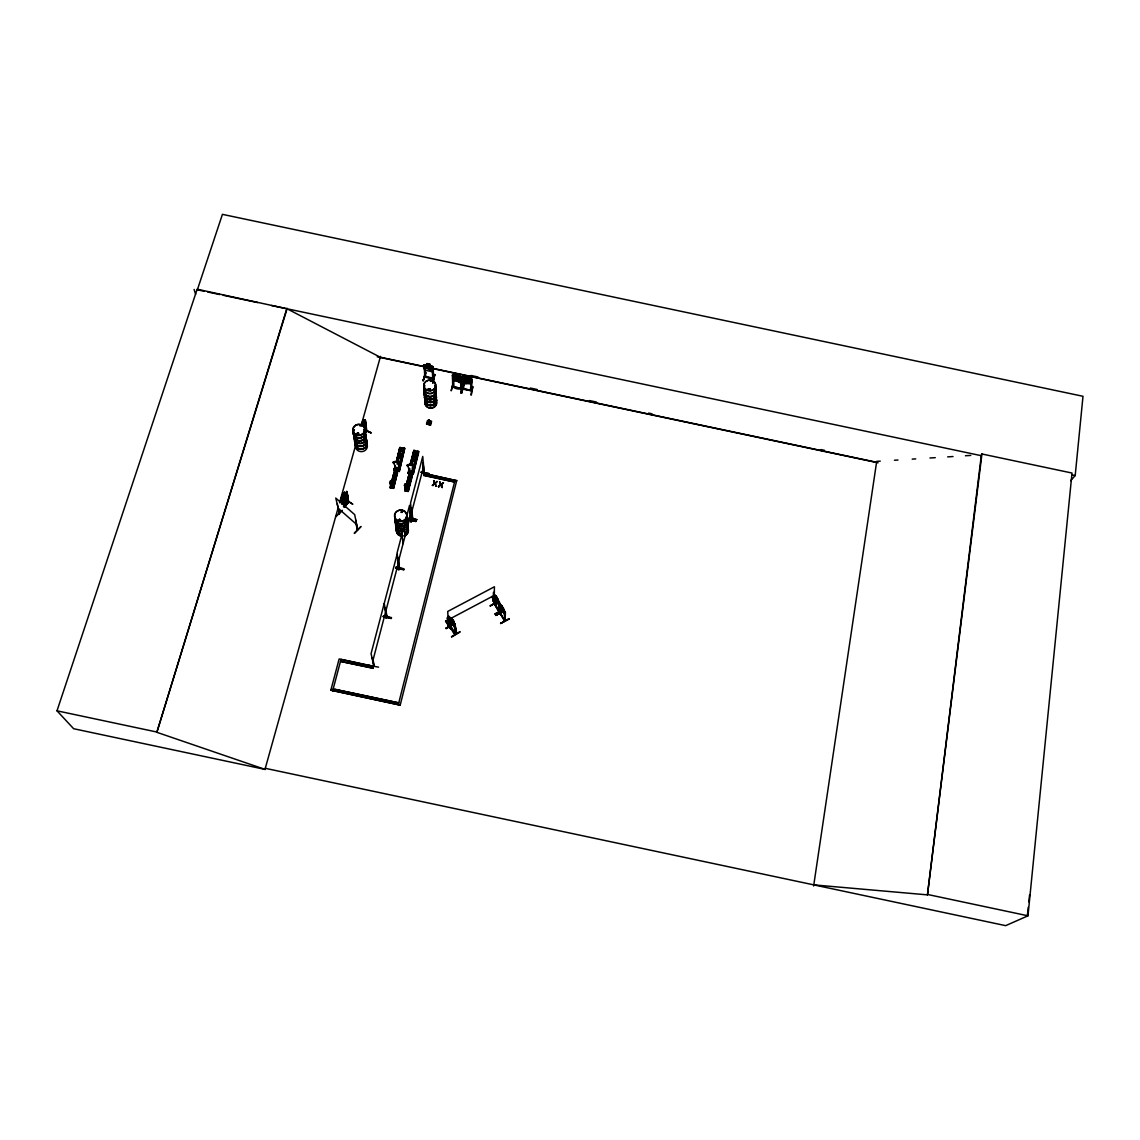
<?xml version="1.0" encoding="UTF-8"?>
<svg xmlns="http://www.w3.org/2000/svg" width="1140" height="1140" viewBox="0 0 1140 1140"><rect width="100%" height="100%" fill="white"/><g stroke="black" fill="none" stroke-linecap="round" stroke-linejoin="round"><path stroke-width="1.5" d="M427.6 422.071L429.082 419.919L430.664 423.268L429.324 424.166L427.799 423.567L428.953 419.891M393.001 486.823L393.072 483.602A2.152 0.784 15.1 0 0 392.488 482.192M398.63 464.351L398.473 469.324L395.38 468.697L394.212 463.467A3.206 1.226 14.6 0 1 394.012 461.643A3.206 1.226 14.6 0 1 398.43 462.541A3.206 1.226 14.6 0 1 398.63 464.351L398.572 464.536A3.206 1.226 14.6 0 0 398.373 462.712A3.206 1.226 14.6 0 0 393.97 461.828A3.206 1.226 14.6 0 0 394.169 463.652L394.212 463.467M423.681 473.414L456.77 480.738L423.681 473.285M423.709 473.784L423.225 462.783L423.752 473.727M412.623 517.959L411.668 508.283M410.842 521.692C412.167 523.887 408.562 497.011 410.899 521.764M411.968 518.187L412.424 518.786L411.341 508.212M399.242 567.464L398.316 557.888M399.442 566.694L399.228 567.805L397.988 557.816M497.24 602.062L490.157 605.939L497.254 602.091M490.2 605.867L497.011 601.849M386.403 616.612L386.147 618.08L386.674 615.985M373.778 664.948L373.607 666.159L374.176 665.133M493.264 601.35L493.649 592.772L494.418 592.344L493.478 592.486C495.159 614.246 493.876 596.933 493.107 600.766M494.105 600.923L494.432 586.758L447.749 611.439L448.319 624.848C455.601 621.029 442.648 620.759 448.79 616.156M494.646 603.402L494.603 594.909M495.316 597.716L495.088 604.172M494.632 603.787L494.945 595.294L494.675 604.613M407.721 489.944L407.864 486.737A2.138 0.784 14.9 0 0 407.308 485.341M502.298 610.698L494.988 614.09L502.07 610.142M495.017 613.961L502.127 610.399M496.256 597.673L497.667 602.134L497.738 600.167M496.912 599.626L495.629 598.942L498.408 603.616L496.142 600.481L495.458 596.334L496.271 597.317L496.356 596.077L496.356 597.274L495.216 595.322M503.467 609.359L504.251 611.054L495.786 615.429L504.236 610.798M496.555 597.232L497.524 598.486M491.711 596.534L496.598 604.499M366.51 431.49L365 424.094M408.205 466.431L408.163 466.616A3.206 1.226 14.4 0 1 407.992 464.792A3.206 1.226 14.4 0 1 412.409 465.69A3.206 1.226 14.4 0 1 412.566 467.5L412.367 472.259L409.274 471.632L408.205 466.431A3.206 1.226 14.4 0 1 408.034 464.621A3.206 1.226 14.4 0 1 412.452 465.505A3.206 1.226 14.4 0 1 412.609 467.315L412.409 472.088L409.274 471.632M497.809 598.757L498.465 603.459L497.396 600.609L498.479 601.151L495.786 596.619L496.741 599.498M496.256 596.135L499.491 602.875L498.65 605.753M498.978 602.69C497.753 611.268 500.075 616.498 499.705 603.26L498.978 602.69L499.705 603.26M499.434 602.803L499.092 611.895L494.304 603.559M499.049 610.67L499.277 602.533M410.3 471.418L410.215 472.943L411.055 471.575M502.013 606.68L500.289 604.414L499.904 612.935M500.246 613.078L500.631 604.798L500.417 614.132L500.246 612.779M397.147 468.554L396.421 468.526M500.603 623.338L509.11 618.778L500.659 623.594M501.942 607.192L501.8 609.287L504.08 613.12L503.096 610.128L504.179 610.698L502.541 609.159M502.013 605.81L502.669 609.373M502.255 606.779L503.239 608.048M503.538 609.644L501.971 605.682M504.251 610.684L504.151 612.978L501.814 609.971L501.144 605.853L502.426 609.002L501.315 608.489L503.339 611.639L503.666 608.318M504.664 620.93L504.678 612.223L505.419 612.793L504.992 621.143L499.947 613.021L504.536 620.887M504.977 612.066L504.607 621.286M500.603 609.059L500.261 607.164L504.949 615.23L505.205 612.422L503.609 609.359M368.861 665.361L378.566 667.157M509.138 618.991L500.631 623.38M383.311 616.427L391.391 618.023L383.339 616.27M395.794 567.549L403.688 569.245L397.461 567.278M265.421 768.346L265.121 769.415L156.864 732.308L287.066 308.783L197.163 289.204L57 710.818L73.63 728.716L265.121 769.415L265.292 768.317L1005.665 925.652L1027.981 915.805L1072.013 473.043L981.939 453.991L981.398 454.746L927.447 894.872L813.803 884.882M1070.674 480.695L1075.191 475.551L1083 396.293L222.428 214.349L197.348 289.802L204.245 291.27M412.637 517.688L412.509 518.643M1027.311 916.09L1028.252 907.255M1028.822 901.94L1029.577 894.872M428.469 424.051L428.74 420.047L428.141 421.458M428.284 389.837L428.099 388.997M428.113 389.438C429.239 391.334 429.509 387.272 429.595 389.951M430.435 381.373L431.348 381.088M431.077 381.159L430.535 381.102M399.029 520.096L399.599 519.341M399.057 520.239L400.183 519.626M401.394 511.333L402.221 511.732M401.679 511.319L402.363 511.49M402.406 511.376L401.579 510.962M393.756 478.13L393.528 479.085M927.447 894.872L981.939 453.991M358.644 433.87L357.148 434.468M359.784 425.79L360.368 425.833M357.176 433.528L357.903 434.311M358.06 434.383L357.903 433.228M358.402 434.026L358.074 433.271L358.673 433.684M813.632 885.98L876.703 461.358L880.251 461.144M363.489 420.318L364.487 427.087C366.952 425.035 365.256 417.81 364.672 420.118M429.324 424.166L429.239 420.104L430.792 422.484M409.06 517.945L416.855 519.826L408.975 518.543M344.052 496.242L342.171 497.026L343.682 496.94L342.684 499.947L344.152 496.698L346.076 495.843L344.494 495.971L345.463 493.05L344.123 496.128M347.016 496.883L347.415 494.789L347.073 496.869L342.485 502.426M390.764 480.596L390.365 481.878A2.152 0.784 15.1 0 0 390.136 482.975L390.934 486.395L393.029 486.709M343.439 506.402L347.942 500.845L347.843 495.644L341.943 502.712M396.15 469.438L396.506 468.355M396.392 469.01L396.791 469.965L396.563 468.839M409.987 472.687L410.642 471.846M471.732 390.521C469.281 391.22 471.761 382.869 470.934 379.292M462.783 380.803L463.709 382.456C465.077 385.377 474.297 381.971 470.692 383.852M471.761 379.463L470.863 379.577M470.863 394.868L472.858 386.517L471.347 394.953M462.811 377.183C466.26 377.597 465.006 375.003 468.754 376.399L470.179 381.301L468.668 382.099L464.351 380.105L464.322 377.497L465.818 377.34M463.524 378.067L462.755 377.611L463.838 389.011M463.78 384.65L461.786 393.001L460.774 392.801L462.854 384.465M463.709 382.456L470.777 383.809M461.728 392.93L463.738 384.665M468.74 377.896L470.72 378.209L463.666 376.841M411.226 473.556C411.526 471.048 407.493 473.399 411.226 473.556L411.127 472.459M412.481 470.877L416.884 452.879M417.596 451.226L411.896 474.098M412.153 474.24L417.497 453.007L412.253 474.254L411.54 474.112M418.494 451.411L413.15 474.44L418.907 451.568L413.905 450.3L410.257 465.22M452.694 387.016L452.48 375.046L453.492 374.704L461.558 376.813L461.757 388.868C454.076 390.222 451.269 384.579 453.578 387.215M458.48 374.376L455.473 373.664L455.587 375.231L454.091 375.388L454.162 378.01L455.686 379.421L458.494 380.005L459.976 379.207L458.508 374.291M458.508 375.787L460.46 376.186M460.646 377.482L461.543 377.368L460.646 377.482L460.916 388.398M453.578 380.276L460.617 381.729L453.578 380.276L452.58 378.793M461.6 380.646L460.603 381.815M471.832 390.949L462.783 389.125L462.726 377.055L463.738 376.813M409.858 465.22L413.92 450.428L410.785 465.405M409.972 465.248L414.276 450.656M409.388 468.397L407.807 473.385L413.165 474.44M408.505 473.528L409.659 468.611L409.103 473.57M410.471 465.348L414.191 450.642M410.885 465.419L415.088 450.827M411.17 465.405L414.589 450.728M414.675 452.452L411.469 465.548L414.789 452.466M395.908 568.318L403.988 569.459L396.065 567.848M453.307 375.972L452.551 375.516L453.307 375.972L453.606 387.201L453.464 378.893M421.016 472.288L428.911 473.414M453.293 382.698L451.198 390.82L453.25 382.712M455.487 375.16L452.58 375.089M400.197 705.119L330.728 690.156L400.197 705.119L456.755 480.425M404.144 448.462L397.718 471.205L401.822 454.846M397.774 471.205L403.831 448.234M398.359 471.319L402.121 456.627M399.257 471.504L404.714 448.305L399.77 447.593L396.122 462.313M404.714 448.305L399.285 471.49M372.253 657.609L373.92 666.33L371.056 653.676L384.18 603.587M386.147 618.08L385.306 607.706L387.016 616.255M385.306 607.706L385.092 608.546L385.648 607.777M385.363 608.874L384.807 609.629M397.575 560.851C398.045 559.07 399.698 573.562 398.915 568.618M410.5 511.347L409.972 512.074M423.553 462.854L423.026 463.553M374.12 665.219L373.934 666.23L374.148 665.389M386.446 616.911L386.659 616.084M386.631 617.98L386.945 615.856M399.257 569.102L397.062 553.014L409.574 505.291L411.226 521.835L411.483 520.553M394.027 470.464L395.167 465.548M395.096 467.101L393.913 470.435M404.401 448.505L400.111 447.507L396.307 462.27L399.784 447.607M395.153 467.186C391.262 472.259 397.846 469.01 398.9 471.276L394.639 470.578M394.625 470.592L395.48 467.315M396.706 462.427L400.111 447.507M395.38 468.697L398.516 469.139M397.019 462.484L401.323 447.92M395.993 467.272L394.939 470.649M401.009 447.678L397.219 462.441L400.682 447.778M396.05 467.357L395.551 470.763M397.105 464.222L400.966 449.545M397.205 469.509C398.43 471.518 394.868 470.791 395.78 469.224L397.205 469.509L395.737 469.424M465.334 378.779C475.067 381.145 452.694 376.684 457.268 377.026M456.314 377.326C453.079 383.297 471.532 386.574 468.355 379.848M424.123 364.871L424.821 377.155L433.699 378.893L433.072 366.695L424.023 364.843M432.188 367.365L433.086 367.251L432.188 367.365L432.716 378.736M432.872 378.765L432.858 377.953L433.77 378.623M432.701 382.812L434.768 374.476L432.83 382.798M433.2 382.912L434.768 374.476M424.949 364.529L424.094 364.971M424.849 365.855L424.094 365.399L425.662 377.24L424.736 376.314M424.237 368.719L425.249 370.315L432.317 371.668L433.271 370.486L432.217 371.697M426.901 363.617L429.951 364.144L431.59 369.118L430.151 369.93L425.776 367.921L425.605 365.27L427.087 365.114L426.93 363.532L427.115 365.014M425.733 372.851L423.139 380.831L425.605 372.794M425.277 372.737L423.168 380.817L425.705 372.623M425.534 376.813L424.622 376.628M453.207 377.654L462.94 378.964L465.348 380.176L465.362 381.472L457.382 380.475L453.236 379.036L453.221 377.554L456.314 378.352M398.231 562.205L410.543 515.081M372.652 661.514L385.562 612.109M385.634 611.852L398.231 563.602M411.497 512.815L423.524 466.83M372.88 668.04L340.589 661.414L372.923 668.282L373.35 666.23L339.136 658.977L330.799 690.384M372.923 668.282L373.35 666.23M423.681 475.152L454.547 482.006L423.695 475.466L424.123 473.442M423.695 475.466L424.337 472.63M364.244 425.79L364.487 420.988L363.603 421.615M406.838 490.3L405.968 490.813L405.926 489.958M406.952 490.884L406.88 490.157M412.295 476.093L411.226 475.879L407.236 491.269L411.455 475.822L408.234 491.482L412.309 476.093L408.733 475.351L406.553 483.916M407.835 491.397L412.039 475.879L408.961 475.309L404.743 490.756L405.755 490.955L408.961 475.309M426.574 424.023L427.5 420.461L431.59 421.216L430.592 425.021L426.574 423.98L430.592 425.021M405.256 483.816L405.868 483.745M405.128 483.987L405.227 484.899A2.138 0.784 14.9 0 0 404.928 486.11L405.655 489.516L407.75 489.83M405.569 487.307L404.743 490.756L408.034 491.383M405.655 489.516L404.928 486.11M406.695 485.754L409.559 475.437L407.108 485.839M407.094 485.839C409.474 484.329 407.407 473.755 409.801 475.58M406.609 490.385L406.809 489.502M390.208 487.621L394.283 472.117L397.376 472.772L393.514 488.362L396.777 472.715L392.445 488.134L393.514 488.362L397.39 472.844L394.07 472.245L390.022 487.635M393.129 488.276L397.376 472.772M393.029 488.077L389.994 487.635L390.992 487.849L394.112 472.274M390.621 487.763L394.868 472.373L392.388 482.719M390.82 487.749L394.511 472.345M391.832 486.224L391.561 486.823M392.103 487.179L391.248 487.692L391.191 486.837M392.231 487.763L392.146 487.036M264.979 769.386L338.11 507.955M339.535 502.811L355.837 444.572M361.579 424.023L380.503 356.35M427.799 423.567L428.768 420.275L427.472 422.855M156.864 732.308L286.938 308.199M403.874 569.843L395.936 568.148M428.811 473.784L421.059 472.088M363.745 422.242L362.278 424.579L361.907 422.741M364.714 420.047L361.123 425.89M365.869 423.239L365.498 425.405M366.866 430.849L366.139 431.775L366.496 430.706M366.852 431.262L365.213 419.591M366.453 430.721L366.339 431.718M450.542 626.145C460.033 646.295 456.257 621.001 450.827 617.809M454.917 633.441L454.917 625.105L455.102 626.003C459.334 647.891 444.757 619.106 450.699 618.735L451.112 627.014L450.286 626.102M345.491 497.282L345.833 492.822L344.764 493.606L344.508 492.181L342.613 494.632M347.244 499.178L344.622 503.51L343.439 503.723L343.653 498.665L345.477 496.285L345.733 497.681L346.802 496.912L348.213 502.925L348.327 501.714M414.775 460.589L414.561 459.334L413.293 459.334M401.024 457.311L399.271 457.81M361.508 425.833L362.149 424.166M357.205 529.815L355.694 520.039L357.162 529.844M357.789 529.801L354.668 514.61L335.759 498.066L339.592 513.684M408.305 481.351L408.334 482.334M409.331 482.305L409.303 481.322M398.701 519.883L399.599 519.213M399.029 519.669L398.957 520.724L400.083 520.738M428.939 390.065L429.395 389.253M429.609 389.695L428.569 390.365L428.298 389.025M356.849 433.742L357.761 433.086M341.672 502.669L341.473 497.425L346.788 491.482L347.501 494.846L346.788 491.482M341.558 497.482L340.903 498.622M399.086 566.865L398.815 567.207M399.086 569.501L397.062 554.439L384.251 603.331L386.546 618.023M347.914 502.199L348.27 502.84L348.356 501.614M455.302 632.985L455.758 633.598M451.126 626.672L450.528 625.846M366.524 431.861L366.838 431.233M364.002 429.652L371.127 432.659M364.828 421.173L364.957 420.347L366.467 431.903M363.389 420.275L361.85 422.783M494.261 603.901L498.992 611.809M494.774 604.67L494.717 603.445L499.363 611.524M445.94 620.944L450.799 629.038L445.526 621.215M450.728 629.052L445.94 620.83M449.388 624.749L448.69 625.076M409.445 482.092L408.647 482.42M394.497 479.299L393.77 478.202M429.851 398.53L428.811 398.516M344.18 506.93L348.199 502.484M344.237 507.186L348.555 501.942L344.494 507.371M341.729 504.122L341.288 498.565L342.214 502.013M341.558 498.75L340.746 499.22M346.332 492.964L346.603 492.138L348.156 502.911M410.3 471.818L410.657 472.901M467.3 379.876L464.707 380.689L466.659 379.435C458.579 375.901 475.124 379.321 467.899 379.705L469.936 381.715L468.896 381.501M460.517 381.757L461.529 380.532M366.553 431.091L364.957 420.347M462.826 388.398L471.889 390.664L463.04 388.754M354.512 533.434L361.024 526.495L354.284 533.078M341.202 511.376L335.559 516.819L342.328 510.293M337.255 503.894L339.406 514.168M436.734 481.379C436.15 483.161 432.844 484.742 437.447 481.536M440.382 482.163L439.641 482.006L441.123 484.386L443.446 482.804L441.109 484.172L442.32 487.507L440.824 485.099L438.458 486.695L440.582 484.571L440.838 485.298M435.109 483.103L433.628 480.724L434.568 483.289L432.445 485.412L434.81 483.816L436.307 486.239L435.551 486.082M438.458 486.695L440.596 484.771L439.641 482.006M441.365 484.899L443.446 482.804M432.445 485.412L434.568 483.289M396.606 469.381L396.863 469.666M493.121 600.666L494.048 600.253M493.193 600.98L493.962 600.296M414.604 460.688L413.35 460.888M394.639 479.128L393.414 478.7M357.561 433.228L358.046 433.485M462.926 388.412L463.838 388.597M463.695 389.339L463.724 388.555M471.761 390.593L471.789 378.922L470.678 378.238M433.613 378.537L424.935 376.713M428.597 367.037L431.091 366.268L429.267 367.507L431.376 369.531L428.683 367.678L426.161 368.519L428.013 367.237L426.032 365.228L428.455 367.009M455.102 626.003L454.917 625.105M451.697 637.032L460.061 632.045M450.671 627.057L450.699 618.735M450.272 620.046L450.941 621.97M453.563 621.158L451.91 618.478L453.563 621.158L453.72 624.307L452.024 619.961M453.592 622.183L453.649 621.101M445.925 628.283L454.276 623.295L445.925 628.297L453.178 624.563M454.518 623.637L446.224 628.724M454.874 623.908L454.945 628.069L450.414 620.074M496.541 604.699L491.782 596.648M448.177 616.854L448.961 616.441M504.949 615.23L504.308 615.23M500.774 605.696L500.332 614.118M495.515 614.973L502.598 611.197M504.037 610.47L495.786 615.429M504.564 611.154L500.631 604.798M505.419 612.793L504.678 612.223M494.945 599.597L494.589 597.688L499.363 605.682M498.85 601.606L494.945 595.294M499.405 602.918L498.821 601.606M448.163 619.832L494.133 595.451M414.404 460.845L413.606 460.973M359.556 442.99L358.516 442.904M390.379 480.781L391.276 480.653M398.957 568.946L398.701 569.929M410.543 472.673L410.357 471.903M397.646 471.176L398.387 471.319M408.704 473.556L409.431 473.713M412.438 474.297L412.424 474.012M394.084 472.259L395.138 472.473M392.516 488.148L393.286 488.248M407.393 491.197L407.764 491.368M343.667 499.491L342.485 499.705L342.029 497.425L342.698 494.589M400.496 456.356L399.228 456.57L399.1 457.724M357.932 434.368L357.091 433.827M405.37 483.887L406.125 483.788M894.444 460.247L897.992 460.019M912.185 459.121L915.734 458.893M929.941 457.995L935.256 457.667M947.682 456.884L952.997 456.541M965.423 455.758L970.753 455.416M455.387 633.911L451.041 626.53M457.055 380.332L460.745 380.261L464.393 381.857L461.401 380.105L464.194 379.492L460.76 379.691L457.282 378.081L460.061 379.848L456.969 380.304M433.499 378.936L432.972 366.695L431.946 366.011M461.686 388.925L461.458 376.813M397.589 472.986L396.791 472.758L392.488 488.148M468.383 383.111L457.411 381.159M413.806 459.178L414.561 459.434M428.939 421.173L430.478 421.772M390.977 480.724L392.288 481.294M500.246 612.864L505.02 621.015M412.951 454.276L417.553 455.074M412.367 456.599L416.969 457.397M398.003 455.715L402.605 456.513M427.001 363.689L429.823 364.259M425.705 376.67L433.656 378.195M462.797 384.679L463.809 384.878M409.032 518.116L416.884 519.526M408.291 519.726L416.114 521.322L408.134 520.182M408.163 519.997L415.986 521.55M395.865 567.007L403.802 568.746M383.482 615.956L391.49 617.581L391.262 618.536L383.268 616.826M207.708 291.997L219.778 294.548M223.226 295.274L257.74 302.584M271.534 305.506L285.342 308.427M981.284 455.686L287.066 308.783L380.261 357.219L423.795 366.439M1071.7 474.81L1075.191 475.551M471.048 375.502L478.002 376.984M530.243 388.028L537.197 389.51M589.437 400.568L596.391 402.035M648.632 413.093L652.109 413.834M820.985 449.573L824.462 450.314M432.502 368.277L876.56 462.256M377.226 356.806L424.18 366.752M432.872 368.591L878.085 462.811M462.954 379.663L457.339 378.48L457.368 379.777L462.968 380.959M433.628 480.724L434.383 480.88M396.962 474.411L393.884 473.755M408.548 476.862L411.626 477.432M393.599 474.796L396.692 475.451M432.43 485.213L433.143 485.569M438.444 486.481L439.157 486.837M442.32 487.507L441.565 487.35M395.48 479.94L392.388 479.284M407.08 482.405L410.172 482.975M373.393 666.472L341.017 659.376L332.695 690.783M334.918 689.315L398.758 702.881L333.194 688.959M927.989 894.558L1027.981 915.805M57 710.818L156.622 731.98M406.097 483.916L407.023 484.315M460.859 392.773L462.926 384.679M424.507 393.015L424.536 393.029A5.914 5.301 -0.3 0 0 430.478 399.556A5.914 5.301 -0.3 0 0 435.964 392.73M460.93 388.754L460.845 387.942L461.814 388.184M364.202 429.338L370.899 432.815M363.945 429.538L370.956 432.944M341.644 501.942L342.527 502.327M341.615 501.8L342.442 502.27M408.533 473.528L408.091 472.63L408.505 473.228M454.589 625.618L452.138 622.682L451.155 618.649L451.924 619.676M399.941 519.413L400.539 519.812M344.508 492.181L344.736 493.421M342.784 495.8L342.613 494.532M347.7 500.774L352.83 504.236L347.372 500.959M347.942 500.845L347.757 495.587M343.582 498.693L345.292 496.299L344.85 494.005L343.012 496.228L343.738 499.861M337.825 507.984L356.478 524.315M450.856 617.88L450.143 617.296L450.628 626.159M407.051 484.201L407.279 485.455M400.71 456.399L401.052 457.168M451.255 619.063L454.162 623.452L453.122 622.967L454.319 625.889M454.304 625.889L451.312 621.371L452.409 621.899L451.241 619.077M453.321 621.115L452.267 619.205M449.93 618.193L450.414 618.906M451.469 636.661L459.848 631.688M453.635 622.07L454.518 623.722M429.082 419.919L429.794 421.287M429.224 420.232L430.664 423.268M441.351 484.7L442.306 487.307M435.338 483.417L436.307 486.239M433.642 480.938L434.582 483.503M194.085 289.46L195.653 294.32M429.139 420.332L430.136 423.88M390.136 482.975L390.963 486.267M372.595 657.68L374.176 665.504M345.42 496.399L345.648 497.624M346.731 491.582L348.769 502.327L348.284 501.686M398.302 704.72L454.974 480.353M392.374 481.294L392.445 482.32M401.978 534.261L403.076 543.68M404.13 526.053L405.184 535.572M399.128 451.355L403.731 452.153M405.541 489.074L408.163 489.63M408.277 477.902L411.355 478.472M412.153 517.93L411.996 518.657L410.557 502.997L422.755 456.428L424.08 473.912M408.747 470.948L413.008 471.675M411.839 458.651L416.456 459.449M411.255 460.973L415.872 461.771M413.336 452.737L417.938 453.535M425.135 368.819L425.662 377.24M453.307 620.773L453.535 622.126M454.518 623.523L454.903 633.541M452.608 374.989L452.708 378.722M453.834 377.967L454.86 379.007L454.832 378.181M462.826 377.098L462.868 380.903M471.661 379.007L471.675 382.712M407.422 520.866A6.127 5.643 -5 0 1 406.681 523.716M395.366 519.812A6.127 5.643 -5 0 0 404.486 525.853A6.213 5.728 -5 0 1 395.267 519.641A6.213 5.728 -5 0 0 405.769 524.685M407.493 520.709A6.213 5.728 -5 0 1 406.738 523.602A6.213 5.728 -5 0 0 407.479 520.567M407.379 521.493A6.085 5.615 -5 0 1 405.954 526.965M404.714 527.905A6.085 5.615 -5 0 1 396.207 520.51M407.194 517.902A6.242 5.743 -4.9 0 1 400.297 523.83A6.242 5.743 -4.9 0 1 394.924 516.819A6.156 5.671 -4.9 0 0 400.282 523.602A6.156 5.671 -4.9 0 0 407.094 517.745M407.379 520.424A6.127 5.643 -5 0 1 406.638 523.274M405.683 524.471A6.127 5.643 -5 0 1 395.309 519.37M407.151 518.187A6.142 5.657 -4.9 0 1 406.396 521.051M405.455 522.263A6.142 5.657 -4.9 0 1 395.039 517.132M400.81 512.288A6.156 5.671 -4.9 0 1 402.406 512.43M407.365 525.269A6.142 5.671 -5.1 0 1 405.327 533.078M402.278 533.947A6.142 5.671 -5.1 0 1 396.178 527.008M407.436 521.735A6.113 5.629 -5 0 1 405.997 527.236M404.757 528.176A6.113 5.629 -5 0 1 396.221 520.766M395.865 524.528A6.156 5.686 -5.1 0 0 403.589 531.24A6.156 5.686 -5.1 0 1 396.435 523.004M407.279 525.155A6.056 5.586 -5.1 0 1 405.27 532.865M402.263 533.72A6.056 5.586 -5.1 0 1 396.065 528.333M407.693 524.3A6.071 5.6 -5.1 0 1 406.268 529.772A6.156 5.686 -5.1 0 0 407.764 524.129A6.156 5.686 -5.1 0 1 406.296 529.544M403.574 531.326A6.071 5.6 -5.1 0 1 395.965 524.699M407.65 523.859A6.085 5.615 -5.1 0 1 406.211 529.331M403.531 530.884A6.085 5.615 -5.1 0 1 395.922 524.257M407.322 525.597A6.056 5.586 -5.2 0 1 405.313 533.306M402.306 534.161A6.056 5.586 -5.2 0 1 396.122 528.775M435.252 388.655A5.999 5.372 -0.3 0 1 434.126 395.509A5.999 5.372 -0.3 0 1 426.417 395.708A5.999 5.372 -0.3 0 1 424.864 388.94M435.922 392.559A5.885 5.273 -0.3 0 1 430.464 399.356A5.885 5.273 -0.3 0 1 424.565 392.858A5.871 5.273 -0.3 0 0 429.695 399.314A5.871 5.273 -0.3 0 0 436.164 393.913M435.081 385.534A6.028 5.401 -0.2 0 1 433.97 392.402A6.028 5.401 -0.2 0 1 426.218 392.616A6.028 5.401 -0.2 0 1 424.664 385.819M435.152 388.355A5.914 5.301 -0.3 0 1 434.055 395.11A5.914 5.301 -0.3 0 1 426.445 395.309A5.914 5.301 -0.3 0 1 424.921 388.626M435.238 388.498A5.999 5.372 -0.3 0 1 434.126 395.352A5.999 5.372 -0.3 0 1 426.403 395.551A5.999 5.372 -0.3 0 1 424.849 388.783M434.995 385.234A5.942 5.33 -0.2 0 1 433.898 392.018A5.942 5.33 -0.2 0 1 426.246 392.217A5.942 5.33 -0.2 0 1 424.721 385.505M436.164 394.098A5.871 5.273 -0.3 0 1 429.709 399.499A5.871 5.273 -0.3 0 1 424.593 393.043A5.899 5.301 -0.3 0 0 430.478 399.67A5.871 5.258 -0.3 0 0 435.936 393.015M436.321 398.53A5.928 5.33 -0.4 0 1 430.036 405.37A5.928 5.33 -0.4 0 1 425.42 397.532M435.765 400.154A5.842 5.244 -0.4 0 1 434.682 406.838A5.842 5.244 -0.4 0 1 427.172 407.037A5.842 5.244 -0.4 0 1 425.662 400.439M435.736 399.998A5.814 5.23 -0.4 0 1 434.654 406.652A5.814 5.23 -0.4 0 1 427.172 406.852A5.814 5.23 -0.4 0 1 425.676 400.268M435.964 392.844A5.899 5.301 -0.3 0 1 430.478 399.67A5.871 5.258 -0.3 0 1 424.607 393.314M436.178 395.637A5.957 5.344 -0.3 0 1 430.635 402.52A5.871 5.273 -0.3 0 1 424.764 396.136M424.678 395.951A5.957 5.344 -0.3 0 0 430.635 402.52A5.871 5.273 -0.3 0 0 436.107 395.837M436.164 395.48A5.957 5.344 -0.3 0 1 430.635 402.363A5.957 5.344 -0.3 0 1 424.664 395.794M424.75 395.637A5.871 5.258 -0.3 0 0 430.621 402.107A5.871 5.258 -0.3 0 0 436.064 395.324A5.871 5.273 -0.3 0 1 430.621 402.121A5.871 5.273 -0.3 0 1 424.736 395.623M365.584 434.098A6.028 5.429 -5.1 0 1 359.87 441.109A6.028 5.429 -5.1 0 1 353.956 434.44M363.988 431.718A6.028 5.429 -5.1 0 1 364.957 432.815M365.612 433.756A6.113 5.5 -5.1 0 1 359.827 440.867A6.113 5.5 -5.1 0 1 353.828 434.098M364.002 431.333A6.113 5.5 -5.1 0 1 364.985 432.445M365.299 435.124A5.999 5.401 -5.1 0 1 361.024 443.318A5.999 5.401 -5.1 0 1 354.355 436.748M355.865 434.283A5.999 5.401 -5.1 0 1 358.53 432.801M364.558 429.609A6.142 5.529 -5.1 0 1 363.304 436.649A6.142 5.529 -5.1 0 1 355.409 436.876A6.142 5.529 -5.1 0 1 353.942 429.923M365.512 433.599A6.028 5.429 -5.1 0 1 359.798 440.624A6.028 5.429 -5.1 0 1 353.87 433.941M363.916 431.219A6.028 5.429 -5.1 0 1 364.886 432.317M364.515 429.823A6.056 5.444 -5.1 0 1 363.275 436.762A6.056 5.444 -5.1 0 1 355.495 436.991A6.056 5.444 -5.1 0 1 354.041 430.122M364.529 429.452A6.142 5.529 -5.1 0 1 363.275 436.506A6.142 5.529 -5.1 0 1 355.395 436.734A6.142 5.529 -5.1 0 1 353.927 429.766M364.43 429.324A6.056 5.458 -5 0 1 360.112 437.589A6.056 5.458 -5 0 1 353.371 430.963M366.239 440.824A6.042 5.458 -5.2 0 1 361.936 449.089A6.042 5.458 -5.2 0 1 355.21 442.463M366.553 443.446A5.928 5.358 -5.3 0 1 365.341 450.257A5.928 5.358 -5.3 0 1 357.718 450.485A5.928 5.358 -5.3 0 1 356.307 443.745M366.225 441.18A5.957 5.372 -5.3 0 1 362.734 449.174A5.957 5.372 -5.3 0 1 355.153 444.187M365.356 435.395A6.013 5.429 -5.2 0 1 361.067 443.617A6.013 5.429 -5.2 0 1 354.369 437.019M365.798 437.903A6.071 5.472 -5.2 0 1 364.558 444.871A6.071 5.472 -5.2 0 1 356.763 445.099A6.071 5.472 -5.2 0 1 355.31 438.202M366.767 441.964A5.957 5.386 -5.2 0 1 361.123 448.918A5.957 5.386 -5.2 0 1 355.267 442.306M365.783 438.259A5.985 5.401 -5.2 0 1 361.508 446.453A5.985 5.401 -5.2 0 1 354.854 439.883M365.712 437.774A5.985 5.401 -5.2 0 1 364.487 444.657A5.985 5.401 -5.2 0 1 356.791 444.871A5.985 5.401 -5.2 0 1 355.352 438.074M463.268 384.75L461.272 392.873L463.296 384.75M459.748 379.62L457.097 377.782L454.518 378.594L456.442 377.34C448.22 373.521 465.12 377.725 457.696 377.597L459.748 379.62M363.218 421.088L362.363 423.04L363.218 421.088M344.237 492.964L343.14 494.803L344.237 492.964M345.206 497.054L344.109 498.878L345.206 497.054M345.819 498.095L343.981 500.289L344.423 502.541L346.261 500.36L345.819 498.095M452.794 386.688L461.757 388.498L452.865 386.688M404.116 450.614L399.499 449.673L404.13 450.742M403.132 454.461L398.516 453.535L403.132 454.461M402.021 458.836L397.39 457.909L402.021 458.836M395.138 467.428L399.499 468.939L395.138 467.428M429.338 364.401L427.529 364.031L429.338 364.401M429.937 366.168L427.115 365.584L427.272 368.22L430.079 368.804L429.937 366.168M457.881 374.533L456.071 374.162L457.881 374.533M468.127 376.642L466.317 376.271L468.127 376.642M458.423 376.286L455.601 375.701L455.658 378.309L458.48 378.893L458.423 376.286M468.654 378.38L465.832 377.81L465.861 380.404L468.668 380.988L468.654 378.38M396.264 476.919L393.172 476.264L396.264 476.919M410.942 480.026L407.849 479.37L410.956 480.111M395.894 478.301L392.801 477.646L395.894 478.301M410.585 481.408L407.479 480.752L410.585 481.493M390.778 485.611L393.699 486.637L390.778 485.611M397.732 520.724A6.17 5.686 -4.8 0 0 406.866 515.48A6.17 5.686 -4.8 0 0 397.475 510.877A6.17 5.686 -4.8 0 0 397.732 520.724A6.17 5.686 -4.8 0 0 406.866 515.494A6.17 5.686 -4.8 0 0 397.49 510.891A6.17 5.686 -4.8 0 0 397.732 520.738M404.087 535.914A6.013 5.558 -5.2 0 0 407.536 527.635A5.999 5.543 -5.2 0 1 404.087 535.885M396.549 529.345A6.013 5.558 -5.2 0 0 402.534 536.156A5.999 5.543 -5.2 0 1 396.563 529.345M430.136 388.968A5.914 5.301 -0.3 0 0 428.611 389.182A5.871 5.273 -0.3 0 1 430.136 388.997M425.69 389.31A5.971 5.344 -0.2 0 0 435.608 386.645A5.971 5.344 -0.2 0 0 428.07 380.29A5.971 5.344 -0.2 0 0 425.69 389.31A5.971 5.344 -0.2 0 0 435.608 386.731A5.971 5.344 -0.2 0 0 428.084 380.389A5.971 5.344 -0.2 0 0 425.705 389.41M430.122 388.811A5.885 5.273 -0.3 0 0 428.611 389.025A5.871 5.273 -0.3 0 1 430.122 388.811M430.065 405.612A5.842 5.244 -0.4 0 0 436.25 398.886A5.842 5.258 -0.4 0 1 430.065 405.626A5.842 5.258 -0.4 0 1 425.505 397.903A5.842 5.244 -0.4 0 0 430.065 405.612M430.036 405.113A5.842 5.244 -0.4 0 0 436.221 398.373A5.857 5.258 -0.4 0 1 430.036 405.113A5.857 5.258 -0.4 0 1 425.476 397.39A5.842 5.244 -0.4 0 0 430.036 405.113M355.88 434.511A6.071 5.472 -5 0 0 364.914 429.509A6.071 5.472 -5 0 0 355.723 425.049A6.071 5.472 -5 0 0 355.88 434.511M355.937 434.768A6.056 5.458 -5 0 0 364.943 429.766A6.056 5.458 -5 0 0 355.78 425.32A6.056 5.458 -5 0 0 355.937 434.768"/></g></svg>
